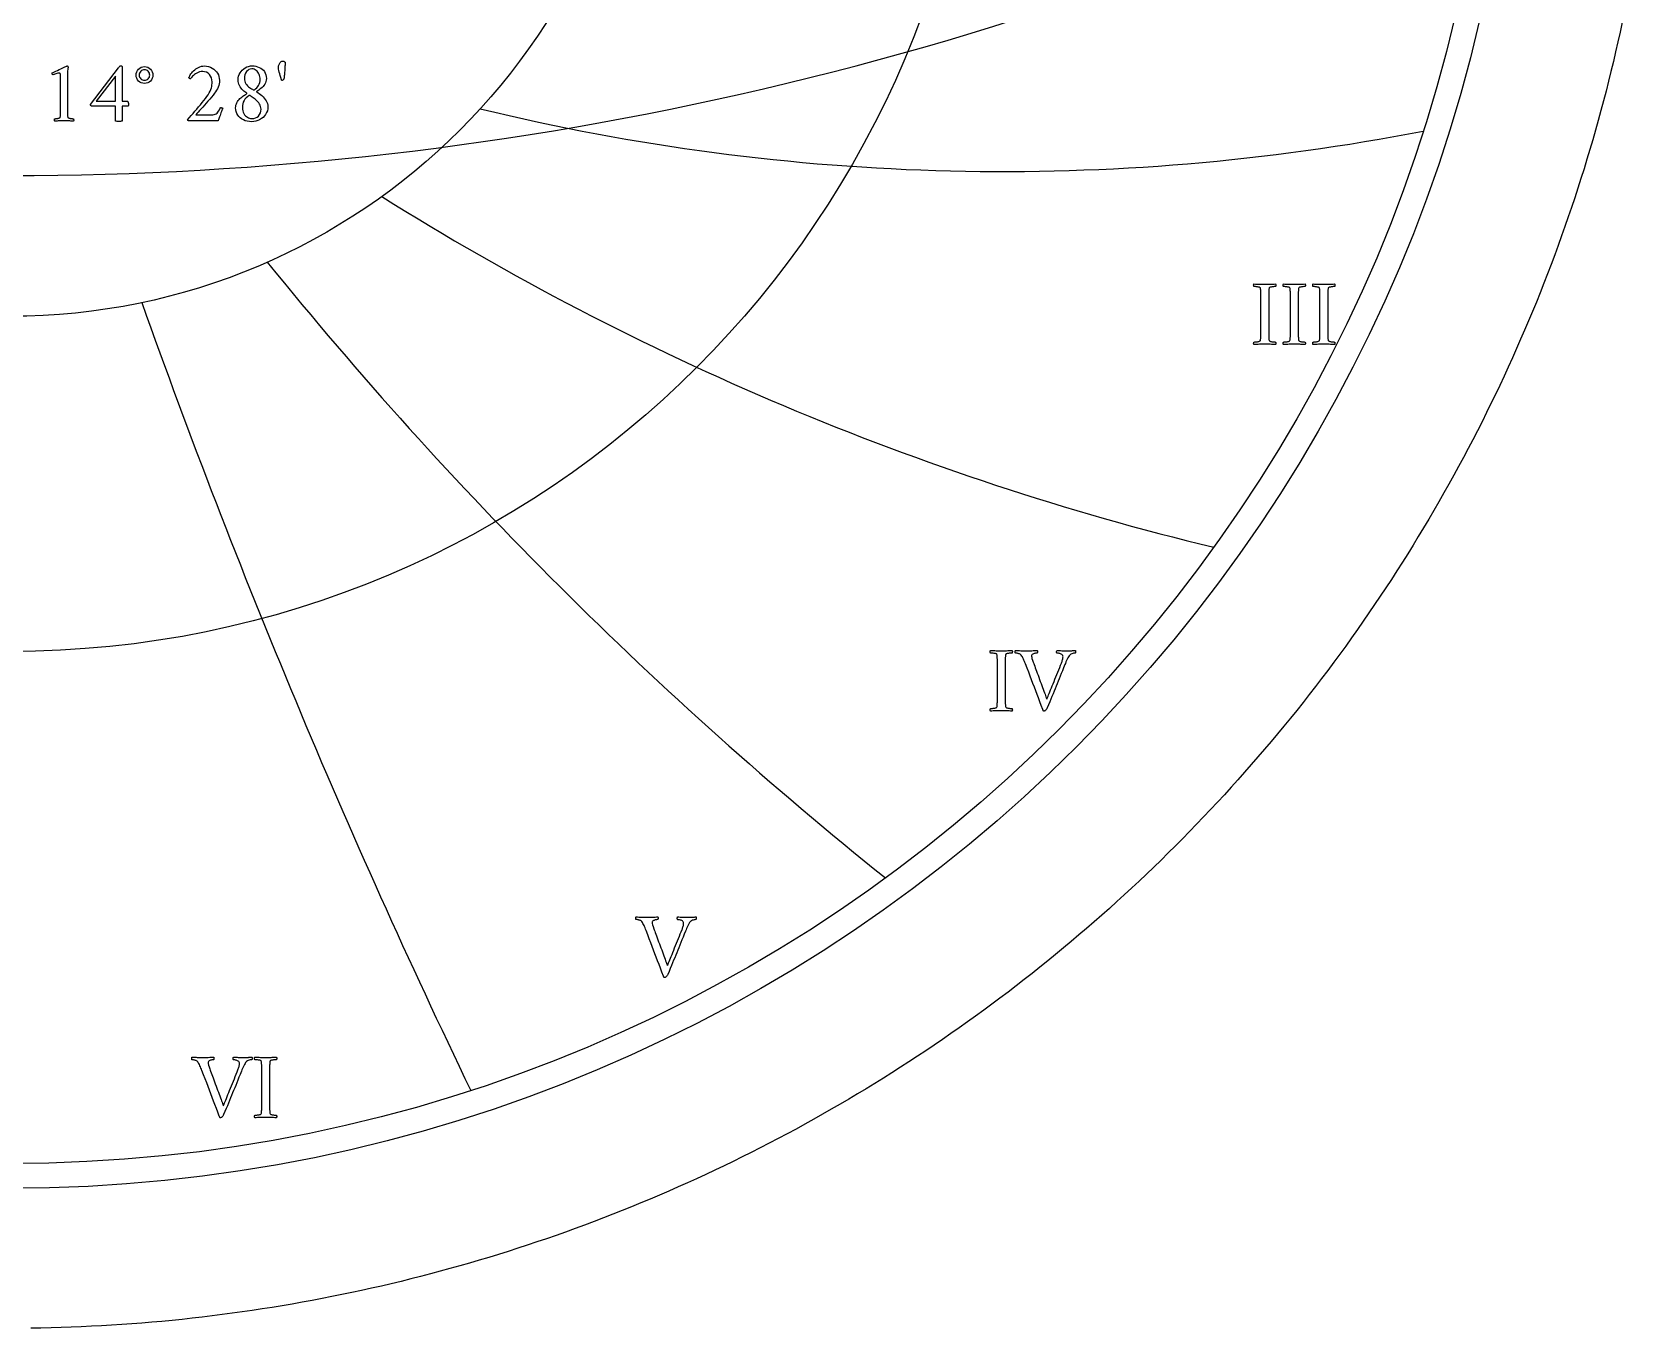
# Model space of a CAD drawing. Header units: millimetres. Extents: x -76 to 76, y -76 to 98.
# Drawn here: x 1 to 74.4, y -76 to -16.2 of the extents above; entities that cross this region are included whole.
import ezdxf

# ---------------------------------------------------------------- set-up
doc = ezdxf.new("R2010")
doc.units = ezdxf.units.MM
for name, color, linetype in [('CUT_OUTER', 1, 'Continuous'), ('ENGRAVE', 7, 'Continuous'), ('ENGRAVE_FINE', 8, 'Continuous'), ('GUIDE', 3, 'Continuous'), ('TEXT', 5, 'Continuous')]:
    doc.layers.add(name, color=color, linetype=linetype)

msp = doc.modelspace()

# ---------------------------------------------------------------- linework, layer by layer
at = {"layer": 'CUT_OUTER'}
msp.add_lwpolyline([(74.3521, -15.7405), (74.2541, -16.1964), (74.1534, -16.6517), (74.0498, -17.1064), (73.9434, -17.5604), (73.8343, -18.0138), (73.7224, -18.4665), (73.6077, -18.9185), (73.4902, -19.3698), (73.37, -19.8204), (73.247, -20.2702), (73.1212, -20.7192), (72.9927, -21.1675), (72.8615, -21.615), (72.7275, -22.0616), (72.5907, -22.5075), (72.4513, -22.9525), (72.3091, -23.3966), (72.1641, -23.8398), (72.0165, -24.2822), (71.8662, -24.7236), (71.7131, -25.1641), (71.5573, -25.6036), (71.3989, -26.0422), (71.2378, -26.4798), (71.0739, -26.9164), (70.9075, -27.352), (70.7383, -27.7866), (70.5665, -28.2201), (70.392, -28.6526), (70.2148, -29.0839), (70.0351, -29.5142), (69.8527, -29.9434), (69.6676, -30.3714), (69.4799, -30.7983), (69.2897, -31.2241), (69.0968, -31.6486), (68.9013, -32.072), (68.7032, -32.4942), (68.5025, -32.9151), (68.2993, -33.3348), (68.0934, -33.7533), (67.885, -34.1705), (67.6741, -34.5864), (67.4606, -35.0009), (67.2446, -35.4142), (67.026, -35.8262), (66.8049, -36.2367), (66.5813, -36.646), (66.3552, -37.0538), (66.1266, -37.4603), (65.8955, -37.8653), (65.6619, -38.2689), (65.4259, -38.6711), (65.1874, -39.0718), (64.9464, -39.4711), (64.703, -39.8688), (64.4571, -40.2651), (64.2089, -40.6598), (63.9582, -41.053), (63.7051, -41.4447), (63.4496, -41.8348), (63.1917, -42.2233), (62.9314, -42.6103), (62.6688, -42.9956), (62.4038, -43.3793), (62.1364, -43.7614), (61.8668, -44.1419), (61.5947, -44.5206), (61.3204, -44.8977), (61.0438, -45.2731), (60.7648, -45.6469), (60.4836, -46.0188), (60.2001, -46.3891), (59.9143, -46.7576), (59.6263, -47.1243), (59.336, -47.4893), (59.0435, -47.8525), (58.7488, -48.2139), (58.4519, -48.5735), (58.1527, -48.9312), (57.8514, -49.2871), (57.5479, -49.6411), (57.2422, -49.9933), (56.9344, -50.3436), (56.6244, -50.692), (56.3123, -51.0385), (55.9981, -51.383), (55.6817, -51.7257), (55.3633, -52.0664), (55.0428, -52.4051), (54.7202, -52.7418), (54.3955, -53.0766), (54.0688, -53.4094), (53.7401, -53.7401), (53.4094, -54.0688), (53.0766, -54.3955), (52.7418, -54.7202), (52.4051, -55.0428), (52.0664, -55.3633), (51.7257, -55.6817), (51.383, -55.9981), (51.0385, -56.3123), (50.692, -56.6244), (50.3436, -56.9344), (49.9933, -57.2422), (49.6411, -57.5479), (49.2871, -57.8514), (48.9312, -58.1527), (48.5735, -58.4519), (48.2139, -58.7488), (47.8525, -59.0435), (47.4893, -59.336), (47.1243, -59.6263), (46.7576, -59.9143), (46.3891, -60.2001), (46.0188, -60.4836), (45.6469, -60.7648), (45.2731, -61.0438), (44.8977, -61.3204), (44.5206, -61.5947), (44.1419, -61.8668), (43.7614, -62.1364), (43.3793, -62.4038), (42.9956, -62.6688), (42.6103, -62.9314), (42.2233, -63.1917), (41.8348, -63.4496), (41.4447, -63.7051), (41.053, -63.9582), (40.6598, -64.2089), (40.2651, -64.4571), (39.8688, -64.703), (39.4711, -64.9464), (39.0718, -65.1874), (38.6711, -65.4259), (38.2689, -65.6619), (37.8653, -65.8955), (37.4603, -66.1266), (37.0538, -66.3552), (36.646, -66.5813), (36.2367, -66.8049), (35.8262, -67.026), (35.4142, -67.2446), (35.0009, -67.4606), (34.5864, -67.6741), (34.1705, -67.885), (33.7533, -68.0934), (33.3348, -68.2993), (32.9151, -68.5025), (32.4942, -68.7032), (32.072, -68.9013), (31.6486, -69.0968), (31.2241, -69.2897), (30.7983, -69.4799), (30.3714, -69.6676), (29.9434, -69.8527), (29.5142, -70.0351), (29.0839, -70.2148), (28.6526, -70.392), (28.2201, -70.5665), (27.7866, -70.7383), (27.352, -70.9075), (26.9164, -71.0739), (26.4798, -71.2378), (26.0422, -71.3989), (25.6036, -71.5573), (25.1641, -71.7131), (24.7236, -71.8662), (24.2822, -72.0165), (23.8398, -72.1641), (23.3966, -72.3091), (22.9525, -72.4513), (22.5075, -72.5907), (22.0616, -72.7275), (21.615, -72.8615), (21.1675, -72.9927), (20.7192, -73.1212), (20.2702, -73.247), (19.8204, -73.37), (19.3698, -73.4902), (18.9185, -73.6077), (18.4665, -73.7224), (18.0138, -73.8343), (17.5604, -73.9434), (17.1064, -74.0498), (16.6517, -74.1534), (16.1964, -74.2541), (15.7405, -74.3521), (15.284, -74.4473), (14.8269, -74.5397), (14.3692, -74.6293), (13.911, -74.716), (13.4523, -74.8), (12.9931, -74.8811), (12.5334, -74.9594), (12.0732, -75.0349), (11.6126, -75.1076), (11.1515, -75.1774), (10.69, -75.2444), (10.2281, -75.3086), (9.7659, -75.3699), (9.3032, -75.4284), (8.8402, -75.4841), (8.3769, -75.5369), (7.9132, -75.5869), (7.4493, -75.634), (6.9851, -75.6783), (6.5206, -75.7198), (6.0559, -75.7583), (5.5909, -75.7941), (5.1257, -75.827), (4.6604, -75.857), (4.1948, -75.8841), (3.7291, -75.9085), (3.2633, -75.9299), (2.7973, -75.9485), (2.3313, -75.9642), (1.8651, -75.9771), (1.3989, -75.9871), (0.9326, -75.9943)], dxfattribs=at)
at = {"layer": 'ENGRAVE'}
for radius in [68.4, 44.7739, 29.3085]:
    msp.add_circle((0, 0), radius, dxfattribs=at)
for centre, radius, start, end in [((45.7736, 79.2823), 101.9098, 256.3176, 280.973176), ((86.0201, 86.0201), 129.6287, 237.894618, 256.386299), ((157.6479, 91.018), 187.4616, 218.942336, 231.270124), ((351.1581, 94.0925), 366.2924, 199.58272, 205.746614)]:
    msp.add_arc(centre, radius, start, end, dxfattribs=at)
at = {"layer": 'ENGRAVE_FINE'}
msp.add_arc((0, 129.939), 152.7524, 243.541053, 296.458947, dxfattribs=at)
at = {"layer": 'GUIDE'}
msp.add_circle((0, 0), 69.54, dxfattribs=at)
at = {"layer": 'TEXT'}
for points in [[(12.5643, -17.532), (12.5933, -17.5353), (12.6199, -17.5451), (12.6439, -17.5616), (12.6654, -17.5846), (12.6651, -17.6082), (12.6644, -17.6387), (12.6631, -17.676), (12.6614, -17.7201), (12.6591, -17.769), (12.6563, -17.8207), (12.653, -17.8752), (12.6492, -17.9325), (12.645, -17.9909), (12.6406, -18.0488), (12.6359, -18.1062), (12.631, -18.163), (12.6261, -18.2174), (12.6214, -18.2672), (12.617, -18.3125), (12.6128, -18.3532), (12.6002, -18.3744), (12.5825, -18.3936), (12.5597, -18.4108), (12.5319, -18.426), (12.5205, -18.4245), (12.5107, -18.4199), (12.5023, -18.4123), (12.4955, -18.4017), (12.4649, -18.2987), (12.4379, -18.204), (12.4143, -18.1177), (12.3944, -18.0397), (12.3784, -17.97), (12.3671, -17.9087), (12.3602, -17.8557), (12.358, -17.8111), (12.3596, -17.7823), (12.3645, -17.7525), (12.3728, -17.7216), (12.3843, -17.6898), (12.3987, -17.6585), (12.4156, -17.6296), (12.4351, -17.6029), (12.4571, -17.5785), (12.4812, -17.5582), (12.5071, -17.5436), (12.5348, -17.5349), (12.5643, -17.532)], [(2.3098, -19.8377), (2.3098, -18.2399), (2.3086, -18.2007), (2.3052, -18.1681), (2.2995, -18.1421), (2.2916, -18.1226), (2.2808, -18.1084), (2.2668, -18.0983), (2.2495, -18.0922), (2.2289, -18.0902), (2.2036, -18.0921), (2.1723, -18.0978), (2.1348, -18.1073), (2.0913, -18.1206), (2.0476, -18.1351), (2.0094, -18.1484), (1.9768, -18.1604), (1.9498, -18.1711), (1.9338, -18.1562), (1.9225, -18.1398), (1.9156, -18.1218), (1.9134, -18.1024), (1.9134, -18.1021), (1.9134, -18.1014), (1.9134, -18.1001), (1.9134, -18.0983), (1.9139, -18.091), (1.9154, -18.0852), (1.9179, -18.0809), (1.9215, -18.0781), (2.002, -18.0416), (2.0817, -18.0048), (2.1607, -17.9677), (2.239, -17.9304), (2.3136, -17.8947), (2.3816, -17.8622), (2.443, -17.833), (2.4979, -17.8071), (2.5433, -17.7858), (2.5763, -17.7707), (2.5969, -17.7616), (2.6051, -17.7585), (2.6132, -17.7585), (2.6225, -17.76), (2.6304, -17.7646), (2.6367, -17.7722), (2.6415, -17.7828), (2.6453, -17.7944), (2.6486, -17.805), (2.6514, -17.8146), (2.6536, -17.8232), (2.6526, -17.8294), (2.6496, -17.848), (2.6445, -17.879), (2.6374, -17.9224), (2.6304, -17.9771), (2.6253, -18.0422), (2.6223, -18.1177), (2.6213, -18.2035), (2.6213, -19.8377), (2.6214, -19.8815), (2.6218, -19.9237), (2.6224, -19.9644), (2.6233, -20.0036), (2.6252, -20.0402), (2.6288, -20.0734), (2.6343, -20.1029), (2.6415, -20.129), (2.6483, -20.1388), (2.6607, -20.1482), (2.6787, -20.1571), (2.7022, -20.1654), (2.7288, -20.1729), (2.7563, -20.179), (2.7845, -20.184), (2.8134, -20.1876), (2.8406, -20.1903), (2.8635, -20.1922), (2.8821, -20.1933), (2.8963, -20.1937), (2.9018, -20.2033), (2.9059, -20.216), (2.9089, -20.2316), (2.9105, -20.2503), (2.9104, -20.2691), (2.908, -20.2847), (2.9033, -20.2974), (2.8963, -20.307), (2.8369, -20.3031), (2.78, -20.2994), (2.7257, -20.296), (2.6739, -20.2928), (2.6223, -20.2902), (2.5687, -20.2883), (2.5131, -20.2871), (2.4554, -20.2867), (2.4, -20.2871), (2.3472, -20.2883), (2.2969, -20.2902), (2.2491, -20.2928), (2.2008, -20.296), (2.149, -20.2994), (2.0936, -20.3031), (2.0347, -20.307), (2.0278, -20.2974), (2.0231, -20.2847), (2.0207, -20.2691), (2.0206, -20.2503), (2.0222, -20.2316), (2.0251, -20.216), (2.0293, -20.2033), (2.0347, -20.1937), (2.049, -20.1933), (2.0676, -20.1922), (2.0905, -20.1903), (2.1176, -20.1876), (2.1466, -20.184), (2.1748, -20.179), (2.2022, -20.1729), (2.2289, -20.1654), (2.2521, -20.1571), (2.2693, -20.1482), (2.2805, -20.1388), (2.2855, -20.129), (2.2928, -20.1029), (2.2987, -20.0734), (2.303, -20.0402), (2.3057, -20.0036), (2.3075, -19.9644), (2.3088, -19.9237), (2.3095, -19.8815), (2.3098, -19.8377)], [(5.0888, -17.7504), (5.1039, -17.7519), (5.1166, -17.7565), (5.1271, -17.7641), (5.1353, -17.7747), (5.1415, -17.7868), (5.146, -17.799), (5.1486, -17.8111), (5.1495, -17.8232), (5.1495, -19.3806), (5.3841, -19.3806), (5.394, -19.3837), (5.4033, -19.3928), (5.4122, -19.4079), (5.4205, -19.4292), (5.4276, -19.4545), (5.4327, -19.4818), (5.4357, -19.5111), (5.4367, -19.5424), (5.4359, -19.5632), (5.4337, -19.5809), (5.4299, -19.5955), (5.4246, -19.6072), (5.1495, -19.6072), (5.1495, -20.2989), (5.1478, -20.2995), (5.1429, -20.3014), (5.1347, -20.3046), (5.1232, -20.309), (5.1044, -20.3134), (5.0741, -20.3166), (5.0326, -20.3185), (4.9796, -20.3191), (4.9177, -20.3171), (4.8734, -20.311), (4.8469, -20.3009), (4.838, -20.2867), (4.838, -19.6072), (3.7256, -19.6072), (3.7161, -19.6005), (3.7079, -19.5925), (3.7009, -19.5833), (3.6953, -19.5728), (3.6908, -19.562), (3.6877, -19.552), (3.6858, -19.5428), (3.6851, -19.5343), (4.9715, -17.8516), (4.9826, -17.8385), (4.9958, -17.8238), (5.0109, -17.8072), (5.0281, -17.7889), (5.0456, -17.772), (5.0615, -17.76), (5.0759, -17.7528), (5.0888, -17.7504)], [(4.838, -18.2237), (3.9521, -19.3806), (4.838, -19.3806)], [(5.7886, -18.1792), (5.7958, -18.1014), (5.8174, -18.0295), (5.8535, -17.9638), (5.9039, -17.9041), (5.9645, -17.8546), (6.0308, -17.8192), (6.103, -17.798), (6.181, -17.7909), (6.2587, -17.798), (6.3302, -17.8192), (6.3953, -17.8546), (6.4541, -17.9041), (6.5027, -17.9638), (6.5375, -18.0295), (6.5583, -18.1014), (6.5653, -18.1792), (6.5583, -18.2571), (6.5375, -18.3289), (6.5027, -18.3946), (6.4541, -18.4543), (6.3953, -18.5038), (6.3302, -18.5392), (6.2587, -18.5605), (6.181, -18.5676), (6.103, -18.5605), (6.0308, -18.5392), (5.9645, -18.5038), (5.9039, -18.4543), (5.8535, -18.3946), (5.8174, -18.3289), (5.7958, -18.2571), (5.7886, -18.1792)], [(5.9343, -18.1792), (5.9388, -18.2279), (5.9525, -18.2728), (5.9752, -18.3138), (6.0071, -18.3511), (6.0452, -18.3821), (6.087, -18.4042), (6.1322, -18.4175), (6.181, -18.4219), (6.2295, -18.4175), (6.274, -18.4042), (6.3145, -18.3821), (6.3509, -18.3511), (6.381, -18.3138), (6.4025, -18.2728), (6.4154, -18.2279), (6.4197, -18.1792), (6.4154, -18.1306), (6.4025, -18.0857), (6.381, -18.0446), (6.3509, -18.0073), (6.3145, -17.9763), (6.274, -17.9542), (6.2295, -17.9409), (6.181, -17.9365), (6.1322, -17.9409), (6.087, -17.9542), (6.0452, -17.9763), (6.0071, -18.0073), (5.9752, -18.0446), (5.9525, -18.0857), (5.9388, -18.1306), (5.9343, -18.1792)], [(9.7893, -19.7042), (9.7688, -19.7544), (9.7478, -19.8079), (9.7263, -19.8647), (9.7043, -19.9247), (9.6826, -19.9853), (9.6619, -20.0435), (9.6421, -20.0995), (9.6234, -20.1533), (9.6068, -20.2015), (9.5931, -20.2412), (9.5825, -20.2723), (9.5749, -20.2948), (8.2076, -20.2948), (8.2014, -20.2902), (8.195, -20.2842), (8.1883, -20.277), (8.1813, -20.2685), (8.1751, -20.2598), (8.1707, -20.2519), (8.1681, -20.2447), (8.1672, -20.2382), (8.2506, -20.1442), (8.3351, -20.0481), (8.4205, -19.95), (8.507, -19.8499), (8.5929, -19.749), (8.6769, -19.6486), (8.7588, -19.5488), (8.8387, -19.4494), (8.9148, -19.3523), (8.9853, -19.2593), (9.0503, -19.1703), (9.1097, -19.0853), (9.1649, -18.9991), (9.2093, -18.9185), (9.2428, -18.8434), (9.2654, -18.7739), (9.2805, -18.7064), (9.2912, -18.6373), (9.2977, -18.5668), (9.2998, -18.4947), (9.2921, -18.3977), (9.269, -18.3087), (9.2304, -18.2278), (9.1764, -18.1549), (9.1106, -18.0948), (9.0364, -18.0518), (8.9538, -18.026), (8.8629, -18.0174), (8.7866, -18.0217), (8.7153, -18.0346), (8.6491, -18.0561), (8.5879, -18.0862), (8.532, -18.1213), (8.4817, -18.158), (8.4369, -18.1962), (8.3978, -18.2359), (8.3644, -18.2738), (8.3371, -18.3066), (8.3158, -18.3345), (8.3007, -18.3572), (8.2884, -18.3556), (8.2759, -18.3506), (8.2631, -18.3424), (8.2501, -18.3309), (8.2386, -18.3187), (8.2304, -18.3082), (8.2255, -18.2994), (8.2238, -18.2925), (8.2325, -18.2711), (8.2466, -18.2434), (8.2659, -18.2094), (8.2906, -18.1691), (8.3205, -18.1251), (8.3558, -18.0801), (8.3964, -18.0341), (8.4423, -17.9871), (8.4927, -17.9413), (8.5469, -17.8991), (8.6049, -17.8604), (8.6668, -17.8253), (8.7324, -17.7961), (8.8018, -17.7752), (8.875, -17.7627), (8.9519, -17.7585), (9.0449, -17.7645), (9.1335, -17.7823), (9.2178, -17.812), (9.2978, -17.8536), (9.3716, -17.9045), (9.4374, -17.9623), (9.495, -18.0269), (9.5446, -18.0983), (9.5844, -18.1744), (9.6128, -18.253), (9.6299, -18.3342), (9.6356, -18.4179), (9.6318, -18.5016), (9.6204, -18.5827), (9.6014, -18.6614), (9.5749, -18.7375), (9.5418, -18.811), (9.5031, -18.8821), (9.4589, -18.9506), (9.409, -19.0166), (9.3384, -19.1029), (9.2639, -19.192), (9.1857, -19.2839), (9.1036, -19.3786), (9.0208, -19.4732), (8.9403, -19.5647), (8.8621, -19.6532), (8.7861, -19.7386), (8.715, -19.8184), (8.6516, -19.8898), (8.5957, -19.9529), (8.5474, -20.0076), (9.3322, -20.0076), (9.3882, -20.003), (9.4389, -19.9889), (9.4843, -19.9655), (9.5243, -19.9328), (9.5611, -19.8904), (9.5966, -19.8382), (9.6309, -19.7762), (9.6639, -19.7042), (9.6697, -19.6936), (9.6791, -19.686), (9.692, -19.6815), (9.7084, -19.68), (9.7155, -19.6805), (9.7246, -19.682), (9.7357, -19.6845), (9.7488, -19.6881), (9.762, -19.6921), (9.7731, -19.6962), (9.7822, -19.7002), (9.7893, -19.7042)], [(11.1485, -17.7545), (11.2356, -17.7588), (11.3189, -17.7717), (11.3984, -17.7932), (11.4741, -17.8232), (11.5443, -17.8614), (11.6071, -17.9072), (11.6626, -17.9605), (11.7107, -18.0215), (11.7497, -18.0897), (11.7775, -18.1651), (11.7942, -18.2475), (11.7997, -18.337), (11.7952, -18.4113), (11.7815, -18.4806), (11.7588, -18.5448), (11.7269, -18.604), (11.6886, -18.6586), (11.6465, -18.7091), (11.6006, -18.7557), (11.551, -18.7981), (11.5, -18.8371), (11.4503, -18.873), (11.4019, -18.9058), (11.3548, -18.9357), (11.3441, -18.9402), (11.3406, -18.9458), (11.3441, -18.9524), (11.3548, -18.9599), (11.4153, -18.9948), (11.4756, -19.0348), (11.5357, -19.0798), (11.5955, -19.1298), (11.6526, -19.1839), (11.7047, -19.2411), (11.7517, -19.3012), (11.7937, -19.3645), (11.8282, -19.4299), (11.8528, -19.4969), (11.8676, -19.5654), (11.8725, -19.6355), (11.866, -19.7321), (11.8463, -19.8236), (11.8134, -19.91), (11.7674, -19.9915), (11.7106, -20.0662), (11.6455, -20.1325), (11.5721, -20.1905), (11.4903, -20.2402), (11.4027, -20.28), (11.3118, -20.3085), (11.2176, -20.3256), (11.1201, -20.3312), (11.0159, -20.3262), (10.9174, -20.311), (10.8247, -20.2857), (10.7379, -20.2503), (10.6586, -20.2058), (10.5887, -20.1533), (10.5282, -20.0926), (10.477, -20.0238), (10.4363, -19.9482), (10.4072, -19.8671), (10.3897, -19.7803), (10.3839, -19.6881), (10.3875, -19.6249), (10.3981, -19.5647), (10.4158, -19.5075), (10.4406, -19.4534), (10.4706, -19.4024), (10.5043, -19.3543), (10.5414, -19.3093), (10.5821, -19.2674), (10.6247, -19.2284), (10.6676, -19.1925), (10.7107, -19.1597), (10.7541, -19.1298), (10.7957, -19.1028), (10.8334, -19.0783), (10.8675, -19.0563), (10.8977, -19.0368), (10.9037, -19.031), (10.9058, -19.0257), (10.9037, -19.0209), (10.8977, -19.0166), (10.8563, -18.9896), (10.8132, -18.9574), (10.7683, -18.9199), (10.7217, -18.877), (10.6759, -18.8296), (10.6337, -18.7784), (10.595, -18.7234), (10.5599, -18.6646), (10.5307, -18.6024), (10.5098, -18.5372), (10.4973, -18.469), (10.4931, -18.3977), (10.4988, -18.3142), (10.5159, -18.2338), (10.5443, -18.1565), (10.5842, -18.0821), (10.6333, -18.0127), (10.6898, -17.9502), (10.7537, -17.8944), (10.8249, -17.8455), (10.9012, -17.8057), (10.9806, -17.7772), (11.063, -17.7602), (11.1485, -17.7545)], [(11.1282, -17.892), (11.0601, -17.9001), (10.9973, -17.9244), (10.9398, -17.9648), (10.8876, -18.0215), (10.8442, -18.0892), (10.8132, -18.163), (10.7946, -18.2429), (10.7884, -18.3289), (10.7929, -18.4008), (10.8061, -18.4669), (10.8283, -18.5272), (10.8592, -18.5817), (10.8963, -18.6309), (10.9366, -18.6753), (10.9802, -18.7148), (11.0271, -18.7496), (11.0741, -18.7807), (11.1181, -18.8093), (11.1591, -18.8353), (11.197, -18.8588), (11.2016, -18.8606), (11.2071, -18.8618), (11.2137, -18.8626), (11.2213, -18.8629), (11.223, -18.8629), (11.2243, -18.8629), (11.2251, -18.8629), (11.2253, -18.8629), (11.2311, -18.8626), (11.2364, -18.8618), (11.2413, -18.8606), (11.2455, -18.8588), (11.3032, -18.8158), (11.3548, -18.7678), (11.4003, -18.7147), (11.4397, -18.6565), (11.4716, -18.5933), (11.4943, -18.5251), (11.508, -18.4518), (11.5125, -18.3734), (11.5096, -18.3152), (11.5009, -18.2581), (11.4864, -18.202), (11.466, -18.1469), (11.4403, -18.0945), (11.4099, -18.0467), (11.3746, -18.0035), (11.3345, -17.9648), (11.2898, -17.933), (11.2405, -17.9102), (11.1866, -17.8966), (11.1282, -17.892)], [(11.1282, -20.1897), (11.2204, -20.1821), (11.3027, -20.1593), (11.3751, -20.1214), (11.4377, -20.0683), (11.4881, -20.0028), (11.5242, -19.9277), (11.5458, -19.843), (11.553, -19.7487), (11.5487, -19.6889), (11.5358, -19.6309), (11.5143, -19.5747), (11.4842, -19.5202), (11.4483, -19.4681), (11.4094, -19.4191), (11.3674, -19.373), (11.3224, -19.3301), (11.2766, -19.2905), (11.2324, -19.2547), (11.1897, -19.2227), (11.1485, -19.1946), (11.1118, -19.1708), (11.0827, -19.1521), (11.0612, -19.1384), (11.0473, -19.1298), (11.0398, -19.1263), (11.0332, -19.1238), (11.0276, -19.1222), (11.0231, -19.1217), (11.0175, -19.122), (11.013, -19.1228), (11.0094, -19.124), (11.0069, -19.1258), (10.9314, -19.1781), (10.8668, -19.234), (10.8131, -19.2934), (10.7702, -19.3564), (10.7375, -19.4249), (10.7141, -19.501), (10.7001, -19.5847), (10.6954, -19.6759), (10.6995, -19.7539), (10.7116, -19.8261), (10.7318, -19.8925), (10.7601, -19.953), (10.7946, -20.0073), (10.8334, -20.0547), (10.8766, -20.0952), (10.924, -20.129), (10.9739, -20.1555), (11.0246, -20.1745), (11.076, -20.1859), (11.1282, -20.1897)], [(57.865, -27.834), (57.9272, -27.8336), (57.9886, -27.8324), (58.0491, -27.8304), (58.1088, -27.8275), (58.1688, -27.8244), (58.2302, -27.8216), (58.2929, -27.8191), (58.3569, -27.8168), (58.3644, -27.827), (58.3693, -27.8405), (58.3719, -27.8572), (58.372, -27.8772), (58.3703, -27.8971), (58.3672, -27.9138), (58.3627, -27.9273), (58.3569, -27.9376), (58.3413, -27.938), (58.3203, -27.9392), (58.2938, -27.9412), (58.262, -27.944), (58.228, -27.9477), (58.1951, -27.9521), (58.1633, -27.9574), (58.1326, -27.9635), (58.1056, -27.9707), (58.0851, -27.9796), (58.0711, -27.9902), (58.0635, -28.0023), (58.0577, -28.0255), (58.0533, -28.0519), (58.0502, -28.0816), (58.0484, -28.1145), (58.0475, -28.1498), (58.0468, -28.1868), (58.0464, -28.2253), (58.0463, -28.2655), (58.0463, -28.272), (58.0463, -28.2784), (58.0463, -28.2849), (58.0463, -28.2914), (58.0463, -28.2979), (58.0463, -28.3043), (58.0463, -28.3108), (58.0463, -28.3173), (58.0463, -30.1166), (58.0463, -30.123), (58.0463, -30.1295), (58.0463, -30.136), (58.0463, -30.1425), (58.0463, -30.1489), (58.0463, -30.1554), (58.0463, -30.1619), (58.0463, -30.1683), (58.0464, -30.2084), (58.0468, -30.2466), (58.0475, -30.2828), (58.0484, -30.3172), (58.0502, -30.3492), (58.0533, -30.3782), (58.0577, -30.4042), (58.0635, -30.4272), (58.0711, -30.4378), (58.0851, -30.4477), (58.1056, -30.4572), (58.1326, -30.4661), (58.1633, -30.474), (58.1951, -30.4806), (58.228, -30.4859), (58.262, -30.4898), (58.2938, -30.4926), (58.3203, -30.4947), (58.3413, -30.4959), (58.3569, -30.4963), (58.3627, -30.5065), (58.3672, -30.52), (58.3703, -30.5367), (58.372, -30.5567), (58.3719, -30.5766), (58.3693, -30.5934), (58.3644, -30.6068), (58.3569, -30.6171), (58.2929, -30.6129), (58.2302, -30.609), (58.1688, -30.6054), (58.1088, -30.602), (58.0491, -30.5992), (57.9886, -30.5971), (57.9272, -30.5959), (57.865, -30.5955), (57.8044, -30.5959), (57.7432, -30.5971), (57.6814, -30.5992), (57.6191, -30.602), (57.5563, -30.6054), (57.4929, -30.609), (57.429, -30.6129), (57.3645, -30.6171), (57.3571, -30.6068), (57.3521, -30.5934), (57.3496, -30.5766), (57.3494, -30.5567), (57.3512, -30.5367), (57.3543, -30.52), (57.3587, -30.5065), (57.3645, -30.4963), (57.3802, -30.4959), (57.4012, -30.4947), (57.4276, -30.4926), (57.4595, -30.4898), (57.4936, -30.4859), (57.5269, -30.4806), (57.5594, -30.474), (57.5911, -30.4661), (57.6187, -30.4572), (57.6391, -30.4477), (57.6521, -30.4378), (57.6579, -30.4272), (57.6656, -30.3995), (57.6714, -30.3679), (57.6753, -30.3326), (57.6773, -30.2935), (57.6783, -30.2517), (57.679, -30.2083), (57.6794, -30.1632), (57.6795, -30.1166), (57.6795, -28.3173), (57.6794, -28.2705), (57.679, -28.2251), (57.6783, -28.181), (57.6773, -28.1382), (57.6753, -28.0982), (57.6714, -28.0622), (57.6656, -28.0302), (57.6579, -28.0023), (57.6521, -27.9902), (57.6391, -27.9796), (57.6187, -27.9707), (57.5911, -27.9635), (57.5594, -27.9574), (57.5269, -27.9521), (57.4936, -27.9477), (57.4595, -27.944), (57.4276, -27.9412), (57.4012, -27.9392), (57.3802, -27.938), (57.3645, -27.9376), (57.3587, -27.9273), (57.3543, -27.9138), (57.3512, -27.8971), (57.3494, -27.8772), (57.3496, -27.8572), (57.3521, -27.8405), (57.3571, -27.827), (57.3645, -27.8168), (57.429, -27.8191), (57.4929, -27.8216), (57.5563, -27.8244), (57.6191, -27.8275), (57.6814, -27.8304), (57.7432, -27.8324), (57.8044, -27.8336), (57.865, -27.834)], [(59.2285, -27.834), (59.2907, -27.8336), (59.352, -27.8324), (59.4126, -27.8304), (59.4723, -27.8275), (59.5323, -27.8244), (59.5937, -27.8216), (59.6564, -27.8191), (59.7204, -27.8168), (59.7278, -27.827), (59.7328, -27.8405), (59.7354, -27.8572), (59.7355, -27.8772), (59.7338, -27.8971), (59.7307, -27.9138), (59.7262, -27.9273), (59.7204, -27.9376), (59.7048, -27.938), (59.6837, -27.9392), (59.6573, -27.9412), (59.6255, -27.944), (59.5915, -27.9477), (59.5586, -27.9521), (59.5268, -27.9574), (59.4961, -27.9635), (59.4691, -27.9707), (59.4486, -27.9796), (59.4346, -27.9902), (59.427, -28.0023), (59.4212, -28.0255), (59.4168, -28.0519), (59.4137, -28.0816), (59.4119, -28.1145), (59.411, -28.1498), (59.4103, -28.1868), (59.4099, -28.2253), (59.4098, -28.2655), (59.4098, -28.272), (59.4098, -28.2784), (59.4098, -28.2849), (59.4098, -28.2914), (59.4098, -28.2979), (59.4098, -28.3043), (59.4098, -28.3108), (59.4098, -28.3173), (59.4098, -30.1166), (59.4098, -30.123), (59.4098, -30.1295), (59.4098, -30.136), (59.4098, -30.1425), (59.4098, -30.1489), (59.4098, -30.1554), (59.4098, -30.1619), (59.4098, -30.1683), (59.4099, -30.2084), (59.4103, -30.2466), (59.411, -30.2828), (59.4119, -30.3172), (59.4137, -30.3492), (59.4168, -30.3782), (59.4212, -30.4042), (59.427, -30.4272), (59.4346, -30.4378), (59.4486, -30.4477), (59.4691, -30.4572), (59.4961, -30.4661), (59.5268, -30.474), (59.5586, -30.4806), (59.5915, -30.4859), (59.6255, -30.4898), (59.6573, -30.4926), (59.6837, -30.4947), (59.7048, -30.4959), (59.7204, -30.4963), (59.7262, -30.5065), (59.7307, -30.52), (59.7338, -30.5367), (59.7355, -30.5567), (59.7354, -30.5766), (59.7328, -30.5934), (59.7278, -30.6068), (59.7204, -30.6171), (59.6564, -30.6129), (59.5937, -30.609), (59.5323, -30.6054), (59.4723, -30.602), (59.4126, -30.5992), (59.352, -30.5971), (59.2907, -30.5959), (59.2285, -30.5955), (59.1679, -30.5959), (59.1066, -30.5971), (59.0449, -30.5992), (58.9826, -30.602), (58.9198, -30.6054), (58.8564, -30.609), (58.7925, -30.6129), (58.728, -30.6171), (58.7206, -30.6068), (58.7156, -30.5934), (58.713, -30.5766), (58.7129, -30.5567), (58.7147, -30.5367), (58.7178, -30.52), (58.7222, -30.5065), (58.728, -30.4963), (58.7437, -30.4959), (58.7647, -30.4947), (58.7911, -30.4926), (58.8229, -30.4898), (58.8571, -30.4859), (58.8904, -30.4806), (58.9229, -30.474), (58.9545, -30.4661), (58.9822, -30.4572), (59.0025, -30.4477), (59.0156, -30.4378), (59.0214, -30.4272), (59.0291, -30.3995), (59.0349, -30.3679), (59.0388, -30.3326), (59.0408, -30.2935), (59.0418, -30.2517), (59.0425, -30.2083), (59.0429, -30.1632), (59.043, -30.1166), (59.043, -28.3173), (59.0429, -28.2705), (59.0425, -28.2251), (59.0418, -28.181), (59.0408, -28.1382), (59.0388, -28.0982), (59.0349, -28.0622), (59.0291, -28.0302), (59.0214, -28.0023), (59.0156, -27.9902), (59.0025, -27.9796), (58.9822, -27.9707), (58.9545, -27.9635), (58.9229, -27.9574), (58.8904, -27.9521), (58.8571, -27.9477), (58.8229, -27.944), (58.7911, -27.9412), (58.7647, -27.9392), (58.7437, -27.938), (58.728, -27.9376), (58.7222, -27.9273), (58.7178, -27.9138), (58.7147, -27.8971), (58.7129, -27.8772), (58.713, -27.8572), (58.7156, -27.8405), (58.7206, -27.827), (58.728, -27.8168), (58.7925, -27.8191), (58.8564, -27.8216), (58.9198, -27.8244), (58.9826, -27.8275), (59.0449, -27.8304), (59.1066, -27.8324), (59.1679, -27.8336), (59.2285, -27.834)], [(60.592, -27.834), (60.6542, -27.8336), (60.7155, -27.8324), (60.7761, -27.8304), (60.8358, -27.8275), (60.8958, -27.8244), (60.9572, -27.8216), (61.0199, -27.8191), (61.0839, -27.8168), (61.0913, -27.827), (61.0963, -27.8405), (61.0989, -27.8572), (61.099, -27.8772), (61.0973, -27.8971), (61.0942, -27.9138), (61.0897, -27.9273), (61.0839, -27.9376), (61.0683, -27.938), (61.0472, -27.9392), (61.0208, -27.9412), (60.989, -27.944), (60.955, -27.9477), (60.9221, -27.9521), (60.8903, -27.9574), (60.8595, -27.9635), (60.8326, -27.9707), (60.8121, -27.9796), (60.7981, -27.9902), (60.7905, -28.0023), (60.7847, -28.0255), (60.7803, -28.0519), (60.7772, -28.0816), (60.7754, -28.1145), (60.7745, -28.1498), (60.7738, -28.1868), (60.7734, -28.2253), (60.7732, -28.2655), (60.7732, -28.272), (60.7732, -28.2784), (60.7732, -28.2849), (60.7732, -28.2914), (60.7732, -28.2979), (60.7732, -28.3043), (60.7732, -28.3108), (60.7732, -28.3173), (60.7732, -30.1166), (60.7732, -30.123), (60.7732, -30.1295), (60.7732, -30.136), (60.7732, -30.1425), (60.7732, -30.1489), (60.7732, -30.1554), (60.7732, -30.1619), (60.7732, -30.1683), (60.7734, -30.2084), (60.7738, -30.2466), (60.7745, -30.2828), (60.7754, -30.3172), (60.7772, -30.3492), (60.7803, -30.3782), (60.7847, -30.4042), (60.7905, -30.4272), (60.7981, -30.4378), (60.8121, -30.4477), (60.8326, -30.4572), (60.8595, -30.4661), (60.8903, -30.474), (60.9221, -30.4806), (60.955, -30.4859), (60.989, -30.4898), (61.0208, -30.4926), (61.0472, -30.4947), (61.0683, -30.4959), (61.0839, -30.4963), (61.0897, -30.5065), (61.0942, -30.52), (61.0973, -30.5367), (61.099, -30.5567), (61.0989, -30.5766), (61.0963, -30.5934), (61.0913, -30.6068), (61.0839, -30.6171), (61.0199, -30.6129), (60.9572, -30.609), (60.8958, -30.6054), (60.8358, -30.602), (60.7761, -30.5992), (60.7155, -30.5971), (60.6542, -30.5959), (60.592, -30.5955), (60.5313, -30.5959), (60.4701, -30.5971), (60.4084, -30.5992), (60.3461, -30.602), (60.2832, -30.6054), (60.2199, -30.609), (60.156, -30.6129), (60.0915, -30.6171), (60.0841, -30.6068), (60.0791, -30.5934), (60.0765, -30.5766), (60.0764, -30.5567), (60.0782, -30.5367), (60.0813, -30.52), (60.0857, -30.5065), (60.0915, -30.4963), (60.1071, -30.4959), (60.1282, -30.4947), (60.1546, -30.4926), (60.1864, -30.4898), (60.2205, -30.4859), (60.2538, -30.4806), (60.2863, -30.474), (60.318, -30.4661), (60.3457, -30.4572), (60.366, -30.4477), (60.3791, -30.4378), (60.3849, -30.4272), (60.3926, -30.3995), (60.3984, -30.3679), (60.4023, -30.3326), (60.4043, -30.2935), (60.4053, -30.2517), (60.4059, -30.2083), (60.4064, -30.1632), (60.4065, -30.1166), (60.4065, -28.3173), (60.4064, -28.2705), (60.4059, -28.2251), (60.4053, -28.181), (60.4043, -28.1382), (60.4023, -28.0982), (60.3984, -28.0622), (60.3926, -28.0302), (60.3849, -28.0023), (60.3791, -27.9902), (60.366, -27.9796), (60.3457, -27.9707), (60.318, -27.9635), (60.2863, -27.9574), (60.2538, -27.9521), (60.2205, -27.9477), (60.1864, -27.944), (60.1546, -27.9412), (60.1282, -27.9392), (60.1071, -27.938), (60.0915, -27.9376), (60.0857, -27.9273), (60.0813, -27.9138), (60.0782, -27.8971), (60.0764, -27.8772), (60.0765, -27.8572), (60.0791, -27.8405), (60.0841, -27.827), (60.0915, -27.8168), (60.156, -27.8191), (60.2199, -27.8216), (60.2832, -27.8244), (60.3461, -27.8275), (60.4084, -27.8304), (60.4701, -27.8324), (60.5313, -27.8336), (60.592, -27.834)], [(45.7101, -44.7427), (45.7722, -44.7423), (45.8336, -44.7411), (45.8941, -44.7391), (45.9539, -44.7362), (46.0139, -44.7331), (46.0752, -44.7303), (46.1379, -44.7278), (46.202, -44.7255), (46.2094, -44.7357), (46.2144, -44.7492), (46.2169, -44.7659), (46.2171, -44.7859), (46.2153, -44.8058), (46.2122, -44.8225), (46.2078, -44.836), (46.202, -44.8463), (46.1863, -44.8467), (46.1653, -44.8479), (46.1389, -44.8499), (46.107, -44.8527), (46.0731, -44.8564), (46.0402, -44.8608), (46.0083, -44.8661), (45.9776, -44.8722), (45.9506, -44.8794), (45.9301, -44.8883), (45.9161, -44.8989), (45.9086, -44.911), (45.9028, -44.9342), (45.8983, -44.9606), (45.8952, -44.9903), (45.8935, -45.0232), (45.8925, -45.0585), (45.8918, -45.0955), (45.8914, -45.134), (45.8913, -45.1742), (45.8913, -45.1807), (45.8913, -45.1871), (45.8913, -45.1936), (45.8913, -45.2001), (45.8913, -45.2066), (45.8913, -45.213), (45.8913, -45.2195), (45.8913, -45.226), (45.8913, -47.0253), (45.8913, -47.0317), (45.8913, -47.0382), (45.8913, -47.0447), (45.8913, -47.0512), (45.8913, -47.0576), (45.8913, -47.0641), (45.8913, -47.0706), (45.8913, -47.077), (45.8914, -47.1171), (45.8918, -47.1553), (45.8925, -47.1915), (45.8935, -47.2259), (45.8952, -47.2579), (45.8983, -47.2869), (45.9028, -47.3129), (45.9086, -47.3359), (45.9161, -47.3465), (45.9301, -47.3564), (45.9506, -47.3659), (45.9776, -47.3748), (46.0083, -47.3827), (46.0402, -47.3893), (46.0731, -47.3946), (46.107, -47.3985), (46.1389, -47.4013), (46.1653, -47.4034), (46.1863, -47.4046), (46.202, -47.405), (46.2078, -47.4152), (46.2122, -47.4287), (46.2153, -47.4454), (46.2171, -47.4654), (46.2169, -47.4853), (46.2144, -47.5021), (46.2094, -47.5155), (46.202, -47.5258), (46.1379, -47.5216), (46.0752, -47.5177), (46.0139, -47.5141), (45.9539, -47.5107), (45.8941, -47.5079), (45.8336, -47.5058), (45.7722, -47.5046), (45.7101, -47.5042), (45.6494, -47.5046), (45.5882, -47.5058), (45.5264, -47.5079), (45.4641, -47.5107), (45.4013, -47.5141), (45.3379, -47.5177), (45.274, -47.5216), (45.2096, -47.5258), (45.2021, -47.5155), (45.1972, -47.5021), (45.1946, -47.4853), (45.1945, -47.4654), (45.1962, -47.4454), (45.1993, -47.4287), (45.2038, -47.4152), (45.2096, -47.405), (45.2252, -47.4046), (45.2462, -47.4034), (45.2727, -47.4013), (45.3045, -47.3985), (45.3386, -47.3946), (45.3719, -47.3893), (45.4044, -47.3827), (45.4361, -47.3748), (45.4637, -47.3659), (45.4841, -47.3564), (45.4972, -47.3465), (45.503, -47.3359), (45.5107, -47.3082), (45.5164, -47.2766), (45.5204, -47.2413), (45.5224, -47.2022), (45.5233, -47.1604), (45.524, -47.117), (45.5244, -47.0719), (45.5245, -47.0253), (45.5245, -45.226), (45.5244, -45.1792), (45.524, -45.1338), (45.5233, -45.0897), (45.5224, -45.0469), (45.5204, -45.0069), (45.5164, -44.9709), (45.5107, -44.9389), (45.503, -44.911), (45.4972, -44.8989), (45.4841, -44.8883), (45.4637, -44.8794), (45.4361, -44.8722), (45.4044, -44.8661), (45.3719, -44.8608), (45.3386, -44.8564), (45.3045, -44.8527), (45.2727, -44.8499), (45.2462, -44.8479), (45.2252, -44.8467), (45.2096, -44.8463), (45.2038, -44.836), (45.1993, -44.8225), (45.1962, -44.8058), (45.1945, -44.7859), (45.1946, -44.7659), (45.1972, -44.7492), (45.2021, -44.7357), (45.2096, -44.7255), (45.274, -44.7278), (45.3379, -44.7303), (45.4013, -44.7331), (45.4641, -44.7362), (45.5264, -44.7391), (45.5882, -44.7411), (45.6494, -44.7423), (45.7101, -44.7427)], [(46.8449, -44.7427), (46.9134, -44.7423), (46.9808, -44.7411), (47.0471, -44.7391), (47.1124, -44.7362), (47.1769, -44.7331), (47.2408, -44.7303), (47.3041, -44.7278), (47.367, -44.7255), (47.3706, -44.7361), (47.3729, -44.7508), (47.3739, -44.7696), (47.3734, -44.7923), (47.3717, -44.8143), (47.3686, -44.8306), (47.3641, -44.8413), (47.3583, -44.8463), (47.3469, -44.8469), (47.3298, -44.849), (47.307, -44.8523), (47.2785, -44.8571), (47.2476, -44.8635), (47.2176, -44.8722), (47.1883, -44.883), (47.1599, -44.8959), (47.1353, -44.9119), (47.1178, -44.932), (47.1073, -44.9562), (47.1038, -44.9843), (47.1086, -45.028), (47.1232, -45.0901), (47.1475, -45.1704), (47.1814, -45.2691), (47.2002, -45.3205), (47.2219, -45.3797), (47.2466, -45.4467), (47.2742, -45.5215), (47.304, -45.6023), (47.3352, -45.6871), (47.3677, -45.776), (47.4015, -45.8689), (47.4361, -45.9638), (47.4711, -46.0587), (47.5063, -46.1537), (47.5417, -46.2486), (47.5765, -46.3416), (47.6097, -46.4309), (47.6412, -46.5164), (47.6712, -46.5981), (47.6989, -46.6743), (47.724, -46.7432), (47.7464, -46.8048), (47.7661, -46.8591), (47.7824, -46.904), (47.7947, -46.9374), (47.8029, -46.9591), (47.8071, -46.9692), (47.8138, -46.9545), (47.8254, -46.9276), (47.8419, -46.8887), (47.8632, -46.8376), (47.8884, -46.7765), (47.9166, -46.7076), (47.9477, -46.6309), (47.9818, -46.5463), (48.0184, -46.4556), (48.0568, -46.3602), (48.0971, -46.2603), (48.1393, -46.1558), (48.1826, -46.0486), (48.2262, -45.9406), (48.27, -45.8318), (48.3141, -45.7222), (48.3576, -45.6138), (48.3998, -45.5086), (48.4407, -45.4067), (48.4802, -45.308), (48.4948, -45.2707), (48.5083, -45.2325), (48.5207, -45.1931), (48.532, -45.1526), (48.5414, -45.1133), (48.5482, -45.0771), (48.5522, -45.0442), (48.5536, -45.0146), (48.5499, -44.9822), (48.539, -44.9541), (48.5208, -44.9304), (48.4953, -44.911), (48.4656, -44.8951), (48.4349, -44.8819), (48.4031, -44.8714), (48.3702, -44.8635), (48.3393, -44.8579), (48.3135, -44.8538), (48.2929, -44.8514), (48.2774, -44.8506), (48.2699, -44.8437), (48.2645, -44.8317), (48.2612, -44.8146), (48.2601, -44.7923), (48.2612, -44.7696), (48.2645, -44.7508), (48.2699, -44.7361), (48.2774, -44.7255), (48.3348, -44.7278), (48.3907, -44.7303), (48.4449, -44.7331), (48.4975, -44.7362), (48.5501, -44.7391), (48.6043, -44.7411), (48.6601, -44.7423), (48.7175, -44.7427), (48.7646, -44.7426), (48.8065, -44.7422), (48.8433, -44.7415), (48.875, -44.7406), (48.904, -44.7393), (48.9327, -44.7379), (48.9612, -44.7361), (48.9894, -44.7341), (49.019, -44.7319), (49.0519, -44.7298), (49.0881, -44.7276), (49.1274, -44.7255), (49.1309, -44.7362), (49.1328, -44.7513), (49.1331, -44.7708), (49.1317, -44.7945), (49.1293, -44.8171), (49.1264, -44.8333), (49.1228, -44.843), (49.1188, -44.8463), (49.1017, -44.8476), (49.0762, -44.8517), (49.0423, -44.8584), (49.0001, -44.8678), (48.9561, -44.8813), (48.9165, -44.9002), (48.8816, -44.9245), (48.8513, -44.9541), (48.8304, -44.9812), (48.8065, -45.0194), (48.7797, -45.0686), (48.7499, -45.1289), (48.7195, -45.194), (48.6911, -45.2578), (48.6645, -45.3202), (48.6399, -45.3813), (48.5828, -45.5229), (48.5282, -45.6585), (48.476, -45.7883), (48.4263, -45.912), (48.378, -46.0318), (48.3303, -46.1494), (48.2831, -46.2648), (48.2364, -46.378), (48.1896, -46.4913), (48.142, -46.6067), (48.0936, -46.7243), (48.0444, -46.844), (47.9932, -46.9681), (47.9387, -47.0986), (47.881, -47.2356), (47.82, -47.3791), (47.8024, -47.4168), (47.7839, -47.4481), (47.7646, -47.4729), (47.7445, -47.4913), (47.7239, -47.5045), (47.703, -47.5139), (47.6818, -47.5196), (47.6604, -47.5215), (47.6542, -47.5197), (47.6485, -47.5145), (47.6434, -47.5057), (47.6388, -47.4934), (47.6345, -47.4803), (47.6302, -47.4692), (47.6259, -47.4599), (47.6216, -47.4524), (47.5516, -47.2678), (47.484, -47.0895), (47.4189, -46.9173), (47.3562, -46.7513), (47.2944, -46.5877), (47.2321, -46.4228), (47.1693, -46.2566), (47.1059, -46.0889), (47.0403, -45.9164), (46.9706, -45.7351), (46.8968, -45.5453), (46.819, -45.3468), (46.7954, -45.2858), (46.7721, -45.2281), (46.749, -45.1737), (46.7262, -45.1224), (46.7029, -45.0739), (46.6782, -45.0275), (46.6522, -44.9833), (46.6248, -44.9412), (46.6119, -44.9248), (46.5946, -44.9099), (46.573, -44.8967), (46.5472, -44.8851), (46.5192, -44.8751), (46.4916, -44.8668), (46.4642, -44.86), (46.4371, -44.8549), (46.4119, -44.8511), (46.3902, -44.8484), (46.372, -44.8468), (46.3573, -44.8463), (46.3554, -44.8426), (46.3541, -44.8317), (46.3533, -44.8135), (46.353, -44.788), (46.3533, -44.7623), (46.3541, -44.7433), (46.3554, -44.731), (46.3573, -44.7255), (46.4276, -44.7278), (46.4916, -44.7303), (46.5494, -44.7331), (46.6011, -44.7362), (46.6527, -44.7391), (46.7106, -44.7411), (46.7746, -44.7423), (46.8449, -44.7427)], [(29.3419, -57.0377), (29.4104, -57.0373), (29.4778, -57.0361), (29.5442, -57.0341), (29.6095, -57.0312), (29.6739, -57.0281), (29.7378, -57.0253), (29.8012, -57.0227), (29.864, -57.0204), (29.8677, -57.0311), (29.87, -57.0458), (29.8709, -57.0645), (29.8705, -57.0873), (29.8687, -57.1093), (29.8656, -57.1256), (29.8612, -57.1363), (29.8554, -57.1413), (29.8439, -57.1419), (29.8268, -57.144), (29.804, -57.1473), (29.7756, -57.1521), (29.7447, -57.1585), (29.7146, -57.1672), (29.6854, -57.1779), (29.6569, -57.1909), (29.6324, -57.2069), (29.6148, -57.227), (29.6043, -57.2512), (29.6008, -57.2793), (29.6057, -57.323), (29.6202, -57.3851), (29.6445, -57.4654), (29.6785, -57.5641), (29.6972, -57.6155), (29.7189, -57.6747), (29.7436, -57.7417), (29.7713, -57.8165), (29.8011, -57.8973), (29.8322, -57.9821), (29.8647, -58.071), (29.8985, -58.1639), (29.9332, -58.2588), (29.9681, -58.3537), (30.0033, -58.4487), (30.0388, -58.5436), (30.0736, -58.6366), (30.1067, -58.7259), (30.1383, -58.8114), (30.1682, -58.8931), (30.196, -58.9693), (30.2211, -59.0382), (30.2435, -59.0998), (30.2631, -59.1541), (30.2795, -59.199), (30.2917, -59.2323), (30.3, -59.2541), (30.3041, -59.2642), (30.3109, -59.2495), (30.3225, -59.2226), (30.3389, -59.1837), (30.3602, -59.1326), (30.3854, -59.0715), (30.4136, -59.0026), (30.4448, -58.9259), (30.4789, -58.8413), (30.5154, -58.7506), (30.5539, -58.6552), (30.5942, -58.5553), (30.6364, -58.4508), (30.6797, -58.3436), (30.7232, -58.2356), (30.767, -58.1268), (30.8111, -58.0172), (30.8547, -57.9088), (30.8969, -57.8036), (30.9377, -57.7017), (30.9773, -57.603), (30.9918, -57.5657), (31.0053, -57.5274), (31.0177, -57.4881), (31.029, -57.4476), (31.0385, -57.4082), (31.0452, -57.3721), (31.0493, -57.3392), (31.0506, -57.3095), (31.047, -57.2772), (31.036, -57.2491), (31.0178, -57.2254), (30.9924, -57.206), (30.9627, -57.1901), (30.9319, -57.1769), (30.9001, -57.1663), (30.8672, -57.1585), (30.8363, -57.1529), (30.8106, -57.1488), (30.79, -57.1464), (30.7745, -57.1456), (30.7669, -57.1387), (30.7615, -57.1267), (30.7583, -57.1096), (30.7572, -57.0873), (30.7583, -57.0645), (30.7615, -57.0458), (30.7669, -57.0311), (30.7745, -57.0204), (30.8319, -57.0227), (30.8877, -57.0253), (30.9419, -57.0281), (30.9945, -57.0312), (31.0471, -57.0341), (31.1013, -57.0361), (31.1571, -57.0373), (31.2146, -57.0377), (31.2616, -57.0376), (31.3036, -57.0372), (31.3404, -57.0365), (31.3721, -57.0356), (31.4011, -57.0343), (31.4298, -57.0329), (31.4582, -57.0311), (31.4864, -57.0291), (31.5161, -57.0269), (31.549, -57.0248), (31.5851, -57.0226), (31.6245, -57.0204), (31.628, -57.0312), (31.6299, -57.0463), (31.6301, -57.0658), (31.6288, -57.0895), (31.6264, -57.1121), (31.6234, -57.1283), (31.6199, -57.138), (31.6159, -57.1413), (31.5987, -57.1426), (31.5732, -57.1467), (31.5394, -57.1534), (31.4972, -57.1628), (31.4531, -57.1763), (31.4136, -57.1952), (31.3787, -57.2195), (31.3483, -57.2491), (31.3274, -57.2762), (31.3036, -57.3144), (31.2767, -57.3636), (31.2469, -57.4239), (31.2166, -57.489), (31.1881, -57.5528), (31.1616, -57.6152), (31.1369, -57.6763), (31.0799, -57.8179), (31.0253, -57.9535), (30.9731, -58.0832), (30.9233, -58.207), (30.875, -58.3268), (30.8273, -58.4443), (30.7801, -58.5598), (30.7335, -58.673), (30.6867, -58.7863), (30.6391, -58.9017), (30.5907, -59.0193), (30.5415, -59.139), (30.4902, -59.2631), (30.4357, -59.3936), (30.378, -59.5306), (30.3171, -59.6741), (30.2994, -59.7118), (30.2809, -59.7431), (30.2617, -59.7679), (30.2416, -59.7863), (30.2209, -59.7995), (30.2, -59.8089), (30.1789, -59.8146), (30.1574, -59.8165), (30.1512, -59.8147), (30.1456, -59.8095), (30.1404, -59.8007), (30.1359, -59.7884), (30.1315, -59.7753), (30.1272, -59.7641), (30.1229, -59.7548), (30.1186, -59.7474), (30.0486, -59.5628), (29.9811, -59.3844), (29.9159, -59.2123), (29.8532, -59.0463), (29.7915, -58.8827), (29.7292, -58.7178), (29.6664, -58.5515), (29.603, -58.3839), (29.5373, -58.2113), (29.4676, -58.0301), (29.3938, -57.8403), (29.316, -57.6418), (29.2924, -57.5808), (29.2691, -57.5231), (29.2461, -57.4687), (29.2233, -57.4174), (29.1999, -57.3689), (29.1753, -57.3225), (29.1492, -57.2783), (29.1219, -57.2362), (29.1089, -57.2197), (29.0917, -57.2049), (29.0701, -57.1917), (29.0442, -57.1801), (29.0163, -57.1701), (28.9887, -57.1618), (28.9613, -57.155), (28.9342, -57.1499), (28.909, -57.1461), (28.8873, -57.1434), (28.8691, -57.1418), (28.8544, -57.1413), (28.8525, -57.1376), (28.8511, -57.1267), (28.8503, -57.1085), (28.85, -57.083), (28.8503, -57.0573), (28.8511, -57.0382), (28.8525, -57.026), (28.8544, -57.0204), (28.9246, -57.0227), (28.9887, -57.0253), (29.0465, -57.0281), (29.0981, -57.0312), (29.1498, -57.0341), (29.2076, -57.0361), (29.2717, -57.0373), (29.3419, -57.0377)], [(8.8536, -63.5046), (8.9221, -63.5042), (8.9896, -63.503), (9.0559, -63.5009), (9.1212, -63.4981), (9.1856, -63.495), (9.2495, -63.4922), (9.3129, -63.4896), (9.3757, -63.4873), (9.3794, -63.498), (9.3817, -63.5127), (9.3826, -63.5314), (9.3822, -63.5542), (9.3805, -63.5762), (9.3774, -63.5925), (9.3729, -63.6031), (9.3671, -63.6081), (9.3556, -63.6088), (9.3385, -63.6108), (9.3157, -63.6142), (9.2873, -63.6189), (9.2564, -63.6254), (9.2263, -63.634), (9.1971, -63.6448), (9.1686, -63.6578), (9.1441, -63.6738), (9.1266, -63.6939), (9.116, -63.718), (9.1125, -63.7462), (9.1174, -63.7899), (9.1319, -63.8519), (9.1562, -63.9323), (9.1902, -64.031), (9.2089, -64.0824), (9.2306, -64.1416), (9.2553, -64.2086), (9.283, -64.2834), (9.3128, -64.3642), (9.3439, -64.449), (9.3764, -64.5378), (9.4103, -64.6308), (9.4449, -64.7257), (9.4798, -64.8206), (9.515, -64.9155), (9.5505, -65.0105), (9.5853, -65.1035), (9.6184, -65.1928), (9.65, -65.2782), (9.6799, -65.36), (9.7077, -65.4361), (9.7328, -65.505), (9.7552, -65.5667), (9.7749, -65.621), (9.7912, -65.6659), (9.8034, -65.6992), (9.8117, -65.7209), (9.8158, -65.731), (9.8226, -65.7163), (9.8342, -65.6895), (9.8506, -65.6505), (9.8719, -65.5994), (9.8972, -65.5384), (9.9253, -65.4694), (9.9565, -65.3927), (9.9906, -65.3082), (10.0271, -65.2174), (10.0656, -65.1221), (10.1059, -65.0222), (10.1481, -64.9177), (10.1914, -64.8105), (10.2349, -64.7025), (10.2788, -64.5937), (10.3228, -64.484), (10.3664, -64.3756), (10.4086, -64.2705), (10.4495, -64.1685), (10.489, -64.0698), (10.5035, -64.0326), (10.517, -63.9943), (10.5294, -63.9549), (10.5407, -63.9145), (10.5502, -63.8751), (10.5569, -63.839), (10.561, -63.8061), (10.5623, -63.7764), (10.5587, -63.7441), (10.5478, -63.716), (10.5296, -63.6923), (10.5041, -63.6729), (10.4744, -63.6569), (10.4437, -63.6437), (10.4118, -63.6332), (10.3789, -63.6254), (10.3481, -63.6197), (10.3223, -63.6157), (10.3017, -63.6133), (10.2862, -63.6124), (10.2786, -63.6056), (10.2732, -63.5936), (10.27, -63.5764), (10.2689, -63.5542), (10.27, -63.5314), (10.2732, -63.5127), (10.2786, -63.498), (10.2862, -63.4873), (10.3436, -63.4896), (10.3994, -63.4922), (10.4536, -63.495), (10.5062, -63.4981), (10.5588, -63.5009), (10.613, -63.503), (10.6688, -63.5042), (10.7263, -63.5046), (10.7733, -63.5044), (10.8153, -63.504), (10.8521, -63.5034), (10.8838, -63.5024), (10.9128, -63.5012), (10.9415, -63.4997), (10.9699, -63.498), (10.9981, -63.4959), (11.0278, -63.4938), (11.0607, -63.4916), (11.0968, -63.4895), (11.1362, -63.4873), (11.1397, -63.4981), (11.1416, -63.5132), (11.1419, -63.5326), (11.1405, -63.5564), (11.1381, -63.579), (11.1351, -63.5952), (11.1316, -63.6049), (11.1276, -63.6081), (11.1104, -63.6095), (11.085, -63.6135), (11.0511, -63.6203), (11.0089, -63.6297), (10.9648, -63.6432), (10.9253, -63.6621), (10.8904, -63.6863), (10.86, -63.716), (10.8391, -63.7431), (10.8153, -63.7813), (10.7884, -63.8305), (10.7586, -63.8908), (10.7283, -63.9559), (10.6999, -64.0197), (10.6733, -64.0821), (10.6486, -64.1432), (10.5916, -64.2848), (10.537, -64.4204), (10.4848, -64.5501), (10.435, -64.6739), (10.3868, -64.7936), (10.339, -64.9112), (10.2918, -65.0266), (10.2452, -65.1399), (10.1984, -65.2532), (10.1508, -65.3686), (10.1024, -65.4862), (10.0532, -65.6059), (10.0019, -65.73), (9.9475, -65.8605), (9.8897, -65.9975), (9.8288, -66.1409), (9.8111, -66.1787), (9.7927, -66.21), (9.7734, -66.2348), (9.7533, -66.2531), (9.7327, -66.2663), (9.7118, -66.2758), (9.6906, -66.2814), (9.6691, -66.2833), (9.6629, -66.2816), (9.6573, -66.2763), (9.6522, -66.2676), (9.6476, -66.2553), (9.6433, -66.2422), (9.6389, -66.231), (9.6346, -66.2217), (9.6303, -66.2143), (9.5603, -66.0297), (9.4928, -65.8513), (9.4276, -65.6791), (9.3649, -65.5131), (9.3032, -65.3496), (9.2409, -65.1847), (9.1781, -65.0184), (9.1147, -64.8508), (9.049, -64.6782), (8.9793, -64.497), (8.9056, -64.3071), (8.8278, -64.1087), (8.8042, -64.0477), (8.7808, -63.99), (8.7578, -63.9355), (8.735, -63.8843), (8.7117, -63.8357), (8.687, -63.7894), (8.661, -63.7451), (8.6336, -63.7031), (8.6206, -63.6866), (8.6034, -63.6718), (8.5818, -63.6586), (8.5559, -63.647), (8.528, -63.637), (8.5004, -63.6286), (8.473, -63.6219), (8.4459, -63.6168), (8.4207, -63.613), (8.399, -63.6103), (8.3808, -63.6087), (8.3661, -63.6081), (8.3642, -63.6045), (8.3628, -63.5936), (8.362, -63.5754), (8.3617, -63.5499), (8.362, -63.5241), (8.3628, -63.5051), (8.3642, -63.4928), (8.3661, -63.4873), (8.4363, -63.4896), (8.5004, -63.4922), (8.5582, -63.495), (8.6099, -63.4981), (8.6615, -63.5009), (8.7193, -63.503), (8.7834, -63.5042), (8.8536, -63.5046)], [(11.7705, -63.5046), (11.8326, -63.5042), (11.894, -63.503), (11.9545, -63.5009), (12.0143, -63.4981), (12.0743, -63.495), (12.1356, -63.4922), (12.1983, -63.4896), (12.2624, -63.4873), (12.2698, -63.4976), (12.2748, -63.5111), (12.2773, -63.5278), (12.2775, -63.5477), (12.2757, -63.5677), (12.2726, -63.5844), (12.2682, -63.5979), (12.2624, -63.6081), (12.2467, -63.6085), (12.2257, -63.6098), (12.1993, -63.6118), (12.1674, -63.6146), (12.1335, -63.6182), (12.1006, -63.6227), (12.0687, -63.628), (12.038, -63.634), (12.011, -63.6413), (11.9905, -63.6502), (11.9765, -63.6607), (11.969, -63.6729), (11.9632, -63.696), (11.9587, -63.7225), (11.9556, -63.7521), (11.9539, -63.785), (11.9529, -63.8204), (11.9522, -63.8573), (11.9518, -63.8959), (11.9517, -63.9361), (11.9517, -63.9425), (11.9517, -63.949), (11.9517, -63.9555), (11.9517, -63.962), (11.9517, -63.9684), (11.9517, -63.9749), (11.9517, -63.9814), (11.9517, -63.9878), (11.9517, -65.7871), (11.9517, -65.7936), (11.9517, -65.8001), (11.9517, -65.8065), (11.9517, -65.813), (11.9517, -65.8195), (11.9517, -65.826), (11.9517, -65.8324), (11.9517, -65.8389), (11.9518, -65.879), (11.9522, -65.9171), (11.9529, -65.9534), (11.9539, -65.9878), (11.9556, -66.0197), (11.9587, -66.0487), (11.9632, -66.0747), (11.969, -66.0978), (11.9765, -66.1083), (11.9905, -66.1183), (12.011, -66.1277), (12.038, -66.1366), (12.0687, -66.1446), (12.1006, -66.1512), (12.1335, -66.1565), (12.1674, -66.1604), (12.1993, -66.1632), (12.2257, -66.1652), (12.2467, -66.1664), (12.2624, -66.1668), (12.2682, -66.1771), (12.2726, -66.1906), (12.2757, -66.2073), (12.2775, -66.2272), (12.2773, -66.2472), (12.2748, -66.2639), (12.2698, -66.2774), (12.2624, -66.2876), (12.1983, -66.2835), (12.1356, -66.2796), (12.0743, -66.2759), (12.0143, -66.2725), (11.9545, -66.2697), (11.894, -66.2677), (11.8326, -66.2665), (11.7705, -66.2661), (11.7098, -66.2665), (11.6486, -66.2677), (11.5868, -66.2697), (11.5245, -66.2725), (11.4617, -66.2759), (11.3983, -66.2796), (11.3344, -66.2835), (11.27, -66.2876), (11.2625, -66.2774), (11.2575, -66.2639), (11.255, -66.2472), (11.2548, -66.2272), (11.2566, -66.2073), (11.2597, -66.1906), (11.2642, -66.1771), (11.27, -66.1668), (11.2856, -66.1664), (11.3066, -66.1652), (11.3331, -66.1632), (11.3649, -66.1604), (11.399, -66.1565), (11.4323, -66.1512), (11.4648, -66.1446), (11.4965, -66.1366), (11.5241, -66.1277), (11.5445, -66.1183), (11.5576, -66.1083), (11.5634, -66.0978), (11.571, -66.07), (11.5768, -66.0385), (11.5808, -66.0031), (11.5828, -65.964), (11.5837, -65.9222), (11.5844, -65.8788), (11.5848, -65.8338), (11.5849, -65.7871), (11.5849, -63.9878), (11.5848, -63.9411), (11.5844, -63.8956), (11.5837, -63.8515), (11.5828, -63.8088), (11.5808, -63.7687), (11.5768, -63.7327), (11.571, -63.7008), (11.5634, -63.6729), (11.5576, -63.6607), (11.5445, -63.6502), (11.5241, -63.6413), (11.4965, -63.634), (11.4648, -63.628), (11.4323, -63.6227), (11.399, -63.6182), (11.3649, -63.6146), (11.3331, -63.6118), (11.3066, -63.6098), (11.2856, -63.6085), (11.27, -63.6081), (11.2642, -63.5979), (11.2597, -63.5844), (11.2566, -63.5677), (11.2548, -63.5477), (11.255, -63.5278), (11.2575, -63.5111), (11.2625, -63.4976), (11.27, -63.4873), (11.3344, -63.4896), (11.3983, -63.4922), (11.4617, -63.495), (11.5245, -63.4981), (11.5868, -63.5009), (11.6486, -63.503), (11.7098, -63.5042), (11.7705, -63.5046)]]:
    msp.add_lwpolyline(points, close=True, dxfattribs=at)

doc.saveas('drawing.dxf')
